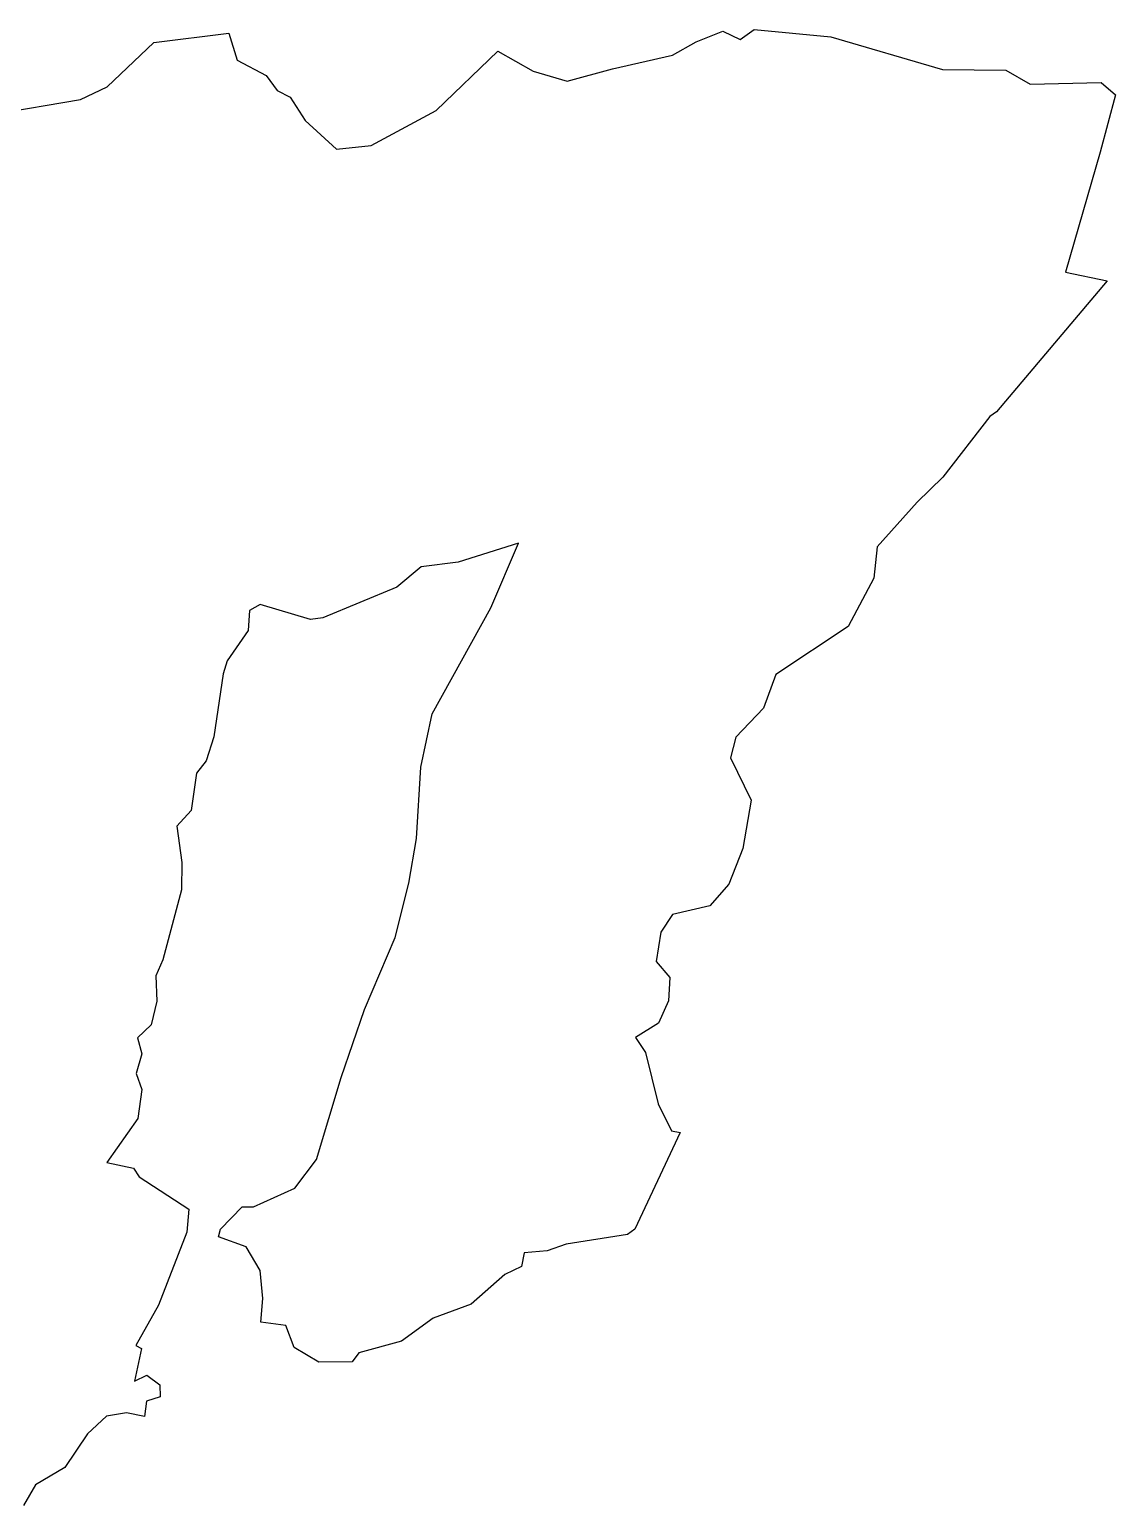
# Model space of a CAD drawing. Header units: metres. Extents: x 321721 to 327866, y 1839213 to 1843859.
# Drawn here: x 324794 to 327866, y 1839528 to 1843705 of the extents above; entities that cross this region are included whole.
import ezdxf

# ---------------------------------------------------------------- set-up
doc = ezdxf.new("R2010")
doc.units = ezdxf.units.M

msp = doc.modelspace()

# ---------------------------------------------------------------- linework, layer by layer
at = {"color": 3, "flags": 128}
for points in [[(325357.3, 1843694.6), (325381.4, 1843618.7), (325463.6, 1843575.6), (325494, 1843532.5), (325531.2, 1843513.9), (325573.4, 1843447.7), (325662.5, 1843366.2), (325760.6, 1843377.4), (325944.2, 1843476.2), (326118.8, 1843644.3), (326218.8, 1843587.2), (326314.9, 1843559.3), (326443.4, 1843594.1), (326612.6, 1843632.5), (326679.7, 1843670.5), (326755.2, 1843700.8), (326804, 1843677.3), (326844.2, 1843705.3), (327061.1, 1843684.8), (327377.1, 1843591.7), (327555.5, 1843590.6), (327624.4, 1843550.3), (327825.7, 1843555.2), (327866, 1843520.5), (327822.7, 1843358), (327724.5, 1843018.6), (327842.2, 1842994.3), (327529.6, 1842623.1), (327511, 1842610.1), (327378, 1842438.7), (327304.9, 1842367.4), (327191.7, 1842241.4), (327181.9, 1842152.5), (327109.9, 1842015.7), (326905.4, 1841879.8), (326870.4, 1841784.4), (326792.1, 1841702.8), (326777.3, 1841643.7), (326835.4, 1841524.1), (326811.8, 1841386.9), (326772.5, 1841286.2), (326718.3, 1841225.3), (326612.8, 1841200.4), (326579.3, 1841150.3), (326566.2, 1841067.5), (326605, 1841021.9), (326601.2, 1840956.1), (326572.8, 1840893.2), (326507.8, 1840852), (326536.5, 1840810), (326572.6, 1840664.5), (326609.9, 1840588.4), (326634.1, 1840583.5), (326506.3, 1840309.6), (326485.5, 1840295.3), (326311.8, 1840267.6), (326258.4, 1840248.7), (326193, 1840242.5), (326185.2, 1840204.4), (326138.6, 1840181.2), (326043.6, 1840097.3), (325935.3, 1840057.9), (325846.5, 1839993.2), (325725.4, 1839960.1), (325706.5, 1839934.4), (325612.1, 1839933.5), (325542.7, 1839975.5), (325518.4, 1840037.6), (325447.9, 1840047.1), (325454.1, 1840113.6), (325446.6, 1840192.9), (325406.7, 1840260.1), (325328.5, 1840287.8), (325333.9, 1840309.6), (325395.7, 1840373.1), (325427.5, 1840373), (325544.1, 1840425.9), (325605.4, 1840507.3), (325675.5, 1840739.3), (325741.4, 1840931.4), (325828.5, 1841135.4), (325867.1, 1841288.9), (325888.3, 1841415.4), (325900.9, 1841618), (325932.9, 1841768.5), (326098.7, 1842068.6), (326177.3, 1842251.7), (326006, 1842197.3), (325901.5, 1842184.2), (325832.9, 1842127.4), (325623.2, 1842040.3), (325588.5, 1842035.1), (325446.3, 1842077.6), (325416.1, 1842060.7), (325411.9, 1842004.6), (325352.6, 1841918.2), (325341.1, 1841881.9), (325315.4, 1841703.3), (325293.5, 1841635.3), (325266.1, 1841601), (325251.3, 1841494.7), (325210.7, 1841450.7), (325224.4, 1841347.6), (325223.7, 1841270.4), (325170.6, 1841072.4), (325150.7, 1841026.6), (325154.3, 1840955.7), (325137.6, 1840888.4), (325099.2, 1840851.3), (325111.4, 1840806.6), (325095.1, 1840750.4), (325111.8, 1840705.6), (325100.1, 1840623.4), (325012.4, 1840498.5), (325087.8, 1840483), (325104.1, 1840458.5), (325244.1, 1840366.7), (325239, 1840301.3), (325159, 1840094.7), (325094.6, 1839980.3), (325110.4, 1839972.6), (325090.9, 1839879.9), (325125.8, 1839896.6), (325162.6, 1839869.7), (325163, 1839835.3), (325124.9, 1839822.9), (325118.7, 1839779.7), (325068.3, 1839790.5), (325011.5, 1839780.6), (324957.3, 1839730.3), (324893.2, 1839635.1), (324810.8, 1839586), (324776.9, 1839527.9)], [(324692.7, 1843466.2), (324938, 1843506.8), (325012.9, 1843542.7), (325145.4, 1843668.5)], [(325145.4, 1843668.5), (325357.3, 1843694.6)]]:
    msp.add_lwpolyline(points, dxfattribs=at)

doc.saveas('drawing.dxf')
